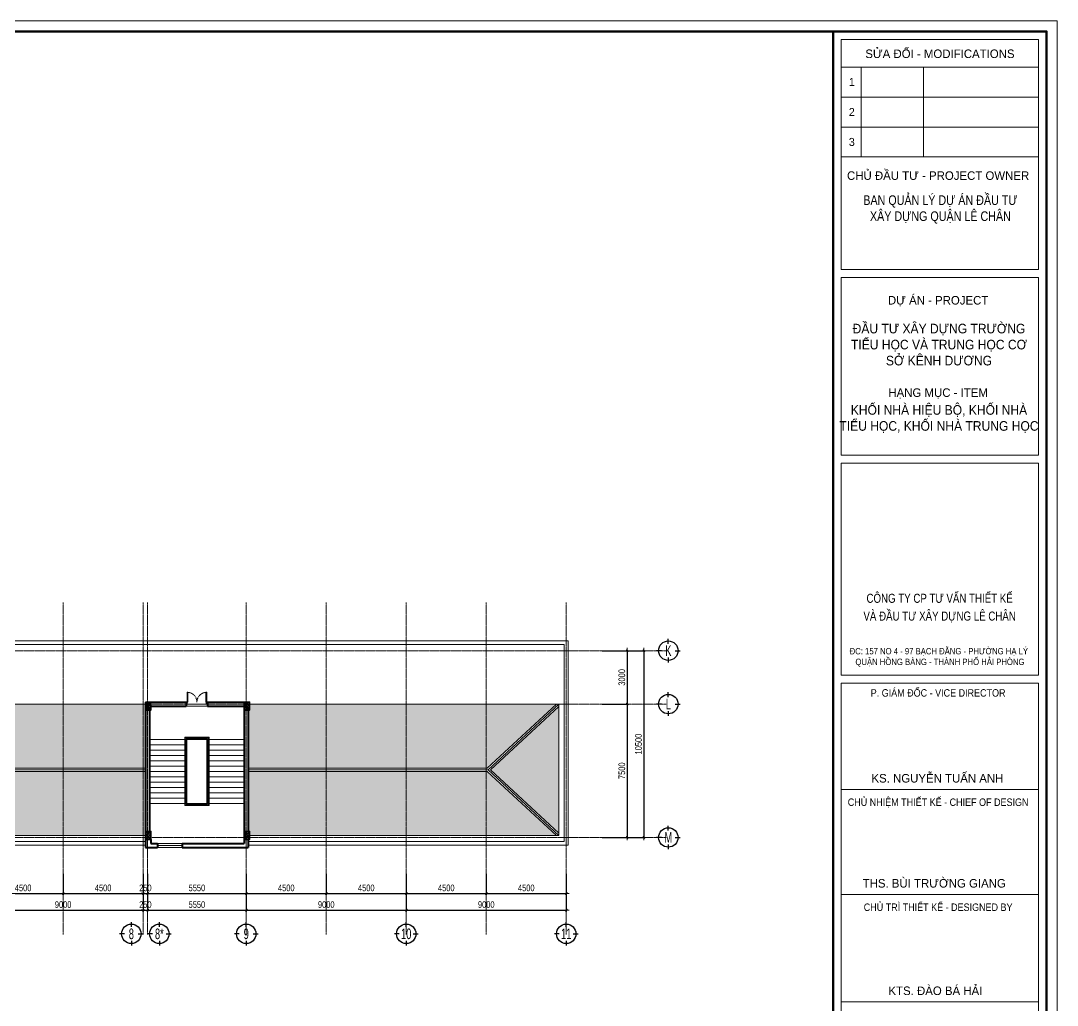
# Model space of a CAD drawing. Header units: millimetres. Extents: x 3174748 to 6019813, y -1021377 to -112338.
# Drawn here: x 3616294 to 3674599, y -215753 to -160405 of the extents above; entities that cross this region are included whole.
import ezdxf
from ezdxf.enums import TextEntityAlignment as Align

# ---------------------------------------------------------------- set-up
doc = ezdxf.new("R2010")
doc.units = ezdxf.units.MM
doc.header["$LTSCALE"] = 60
doc.header["$MEASUREMENT"] = 0
doc.linetypes.add('CENTER', pattern=[2, 1.25, -0.25, 0.25, -0.25])
doc.linetypes.add('HIDDEN2', pattern=[0.1875, 0.125, -0.0625])
doc.layers.get('DEFPOINTS').update_dxf_attribs({"lineweight": 0})
for name, color, linetype, lineweight in [('03', 252, 'Continuous', 30), ('08. Net Text', 3, 'Continuous', 13), ('cat1', 30, 'Continuous', 40), ('cat2', 22, 'Continuous', 30), ('cot', 40, 'Continuous', 35), ('DBH_manh1', 67, 'Continuous', 13), ('DBH_thay1', 63, 'Continuous', 18), ('dim', 144, 'Continuous', 13), ('hatch1', 136, 'Continuous', 9), ('Khungten_LCDI', 7, 'Continuous', 5), ('LC Dim', 8, 'Continuous', 18), ('LC Text1', 3, 'Continuous', 20), ('manh1', 67, 'Continuous', 13), ('thay1', 63, 'Continuous', 18), ('thay2', 151, 'Continuous', 15), ('truc', 76, 'CENTER', 9)]:
    doc.layers.add(name, color=color, linetype=linetype, lineweight=lineweight)
doc.styles.add('EG 1', font='VHAVANB.TTF')
doc.styles.add('HOATBIF', font='hoatbif.shx', dxfattribs={"width": 0.7})
doc.styles.add('Khungten', font='VHAVAN.TTF', dxfattribs={"width": 0.9, "height": 5000})
doc.styles.add('Tahoma', font='tahoma.ttf')
doc.styles.add('Text Khung Ten', font='VHAVAN.TTF')
doc.styles.add('Title', font='VHBLACK.TTF', dxfattribs={"width": 0.8})
doc.styles.add('VNAVANTH', font='VHAVANB.TTF', dxfattribs={"width": 0.6})
doc.dimstyles.new('1-150', dxfattribs={"dimscale": 150, "dimtxt": 2.5, "dimasz": 0.35, "dimexe": 0.5, "dimexo": 0, "dimgap": 0.8, "dimtad": 1, "dimdec": 0, "dimzin": 0, "dimdsep": 46, "dimtxsty": 'HOATBIF', "dimblk1": 'DOT', "dimblk2": 'DOT', "dimsah": 1, "dimcen": -1, "dimdle": 1, "dimclrd": 256, "dimclre": 256, "dimclrt": 4, "dimadec": 3, "dimazin": 2, "dimtfac": 0.333333, "dimtdec": 0, "dimtix": 1, "dimtmove": 2, "dimatfit": 3, "dimldrblk": 'DOT', "dimfxl": 1, "dimtvp": 0.833333, "dimtolj": 1, "dimtzin": 0, "dimarcsym": 0})

# ---------------------------------------------------------------- blocks, each defined once
blk = doc.blocks.new('lcdi fix H')
at = {"layer": 'DEFPOINTS', "lineweight": 0}
blk.add_lwpolyline([(-1200, -14850), (-1200, 14850), (40800, 14850), (40800, -14850)], close=True, dxfattribs=at)
at = {"layer": 'Khungten_LCDI', "color": 5, "lineweight": 60}
blk.add_line((36600, 14650), (36600, -14650), dxfattribs=at)
at = {"layer": 'Khungten_LCDI', "color": 5, "lineweight": 25}
blk.add_line((40600, -14650), (40600, 14650), dxfattribs=at)
at = {"layer": 'Khungten_LCDI', "color": 9, "lineweight": 15}
for p, q in [((36750, 13981), (40450, 13981)), ((37123, 13981), (37123, 12297)), ((38293, 13981), (38293, 12297)), ((36750, 13420), (40450, 13420)), ((36750, 12858), (40450, 12858)), ((36750, 12297), (40450, 12297))]:
    blk.add_line(p, q, dxfattribs=at)
at = {"layer": 'Khungten_LCDI', "color": 5, "lineweight": 60}
blk.add_lwpolyline([(0, -14650), (0, 14650), (40600, 14650), (40600, -14650)], close=True, dxfattribs=at)
at = {"layer": 'Khungten_LCDI', "color": 9, "lineweight": 15}
for points in [[(36750, 10190), (40450, 10190), (40450, 14500), (36750, 14500)], [(36750, 6712), (40450, 6712), (40450, 10040), (36750, 10040)], [(36750, 2587), (40450, 2587), (40450, 6562), (36750, 6562)], [(36750, 446), (40450, 446), (40450, 2437), (36750, 2437)], [(36750, -1522), (40450, -1522), (40450, 446), (36750, 446)], [(36750, -1522), (40450, -1522), (40450, -3535), (36750, -3535)], [(36750, -1522), (40450, -1522), (40450, -3535), (36750, -3535)], [(36750, -5526), (40450, -5526), (40450, -3535), (36750, -3535)]]:
    blk.add_lwpolyline(points, close=True, dxfattribs=at)
at = {"color": 7}
for s, style, p in [('söa ®æi - modifications', 'Khungten', (38600, 14151)), ('chñ ®Çu t\xad - project owner', 'Khungten', (38566, 11868)), ('dù ¸n - PROJECT', 'Khungten', (38566, 9532)), ('h¹ng môc - item', 'Khungten', (38566, 7801)), ('ks. nguyÔn tuÊn anh', 'VNAVANTH', (38553, 574)), ('ths. bïi tr\xadêng giang', 'VNAVANTH', (38493, -1394)), ('kts. ®µo b¸ h¶i', 'VNAVANTH', (38515, -3408))]:
    blk.add_text(s, height=160, dxfattribs=dict(at, style=style)).set_placement(p, align=Align.CENTER)
for s, height, style, width, p in [('c«ng ty cp t\xad vÊn thiÕt kÕ', 170, 'Title', 0.8, (38594, 3942)), ('vµ ®Çu t\xad x©y dùng lª ch©n', 170, 'Title', 0.8, (38594, 3609)), ('P. gi¸m ®èc - VICE director', 140, 'Khungten', 0.9, (38566, 2184)), ('chñ nhiÖm thiÕt kÕ - chief of design', 140, 'Khungten', 0.9, (38566, 136)), ('chñ tr× thiÕt kÕ - designed by', 140, 'Khungten', 0.9, (38566, -1832))]:
    blk.add_text(s, height=height, dxfattribs=dict(at, style=style, width=width)).set_placement(p, align=Align.CENTER)
at = {"color": 4, "char_height": 180, "attachment_point": 5, "style": 'Khungten'}
for s, insert, width in [('{\\f.VnArialH|b0|i0|c0|p34;\\W0.8;ban qu¶n lý dù ¸n ®Çu t\xad \\Px©y dùng quËn lª ch©n}', (38609, 11313), 3619.87), ('{\\f.VnArialH|b0|i0|c0|p34;®Çu t\xad x©y dùng tr\xadêng tiÓu häc vµ trung häc c¬ së kªnh d\xad¬ng}', (38582, 8780), 3669.98), ('{\\f.VnArialH|b0|i0|c0|p34;khèi nhµ hiÖu bé, khèi nhµ tiÓu häc, khèi nhµ trung häc}', (38582, 7387), 3833.26)]:
    blk.add_mtext(s, dxfattribs=dict(at, insert=insert, width=width))
at = {"color": 7, "insert": (38600, 3096), "char_height": 120, "attachment_point": 2, "style": 'Khungten'}
blk.add_mtext_dynamic_manual_height_columns('®c: 157 no 4 - 97 b¹ch ®»ng - ph\xadêng h¹ lý   quËn hång bµng - thµnh phè h¶i phßng ', width=3421.65, gutter_width=25, heights=[0], dxfattribs=at)
at = {"color": 7, "style": 'Khungten', "width": 0.8}
for tag, p in [('REVISION', (39499, -10746)), ('NGAYHT', (39546, -11609))]:
    blk.add_attdef(tag, text='', height=200, dxfattribs=at).set_placement(p, align=Align.CENTER)
at = {"layer": '08. Net Text', "color": 7, "style": 'Text Khung Ten'}
blk.add_text('1', height=150, dxfattribs=at).set_placement((36892, 13627))
at = {"layer": '08. Net Text', "color": 7, "ltscale": 2, "style": 'Text Khung Ten'}
for s, p in [('2', (36892, 13065)), ('3', (36892, 12504))]:
    blk.add_text(s, height=150, dxfattribs=at).set_placement(p)
at = {"layer": 'LC Text1', "style": 'Title', "width": 3.882085}
for tag, p, p2 in [('TENBANVE1', (36913, -8886), (40339, -8886)), ('TENBANVE2', (36913, -9562), (40339, -9562))]:
    blk.add_attdef(tag, text='', height=250, dxfattribs=at).set_placement(p, p2, align=Align.FIT)
at = {"layer": 'LC Text1', "style": 'Title', "width": 0.7}
blk.add_attdef('SOBANVE', text='', height=250, dxfattribs=at).set_placement((39562, -13896), align=Align.CENTER)
blk = doc.blocks.new('A$C31FA314B')
at = {"layer": 'truc'}
for p, q in [((58229, 18681), (58229, 0)), ((62729, 18681), (62729, 0)), ((62979, 18681), (62979, 0)), ((68529, 18681), (68529, 0)), ((73029, 18681), (73029, 0)), ((77529, 18681), (77529, 0)), ((82029, 18681), (82029, 0)), ((86529, 18681), (86529, 0)), ((0, 15966), (92146, 15966)), ((0, 12966), (92146, 12966)), ((0, 5466), (92146, 5466))]:
    blk.add_line(p, q, dxfattribs=at)
blk = doc.blocks.new('DOT')
at = {"layer": 'LC Dim'}
blk.add_line((-3, 0), (3, 0), dxfattribs=at)
at = {"layer": 'LC Dim', "color": 4}
blk.add_line((-1, -1), (1, 1), dxfattribs=at)
blk.add_lwpolyline([(0.5, 1), (-1, -0.5), (-0.5, -1), (1, 0.5)], close=True, dxfattribs=at)
blk = doc.blocks.new('*D149')
at = {"layer": 'DEFPOINTS', "color": 0, "transparency": 16777216}
for p in [(3614179, -208357), (3618679, -208357), (3618679, -209465)]:
    blk.add_point(p, dxfattribs=at)
at = {"layer": 'dim', "lineweight": -2, "transparency": 16777216}
for p, q in [((3614179, -208357), (3614179, -209540)), ((3618679, -208357), (3618679, -209540)), ((3614231, -209465), (3618626, -209465))]:
    blk.add_line(p, q, dxfattribs=at)
at = {"layer": 'dim', "lineweight": -2, "transparency": 16777216, "xscale": 52.5, "yscale": 52.5, "zscale": 52.5, "rotation": 180}
blk.add_blockref('DOT', (3614179, -209465), dxfattribs=at)
at = {"layer": 'dim', "lineweight": -2, "transparency": 16777216, "xscale": 52.5, "yscale": 52.5, "zscale": 52.5}
blk.add_blockref('DOT', (3618679, -209465), dxfattribs=at)
at = {"layer": 'dim', "color": 4, "transparency": 16777216, "insert": (3616429, -209157), "char_height": 375, "attachment_point": 5, "style": 'HOATBIF'}
blk.add_mtext('\\A1;4500', dxfattribs=at)
blk = doc.blocks.new('*D150')
at = {"layer": 'DEFPOINTS', "color": 0, "transparency": 16777216}
for p in [(3618679, -208357), (3623179, -208357), (3623179, -209465)]:
    blk.add_point(p, dxfattribs=at)
at = {"layer": 'dim', "lineweight": -2, "transparency": 16777216}
for p, q in [((3618679, -208357), (3618679, -209540)), ((3623179, -208357), (3623179, -209540)), ((3618731, -209465), (3623126, -209465))]:
    blk.add_line(p, q, dxfattribs=at)
at = {"layer": 'dim', "lineweight": -2, "transparency": 16777216, "xscale": 52.5, "yscale": 52.5, "zscale": 52.5, "rotation": 180}
blk.add_blockref('DOT', (3618679, -209465), dxfattribs=at)
at = {"layer": 'dim', "lineweight": -2, "transparency": 16777216, "xscale": 52.5, "yscale": 52.5, "zscale": 52.5}
blk.add_blockref('DOT', (3623179, -209465), dxfattribs=at)
at = {"layer": 'dim', "color": 4, "transparency": 16777216, "insert": (3620929, -209157), "char_height": 375, "attachment_point": 5, "style": 'HOATBIF'}
blk.add_mtext('\\A1;4500', dxfattribs=at)
blk = doc.blocks.new('*D151')
at = {"layer": 'DEFPOINTS', "color": 0, "transparency": 16777216}
for p in [(3623179, -208357), (3623429, -208357), (3623429, -209465)]:
    blk.add_point(p, dxfattribs=at)
at = {"layer": 'dim', "lineweight": -2, "transparency": 16777216}
for p, q in [((3623179, -208357), (3623179, -209540)), ((3623429, -208357), (3623429, -209540)), ((3623126, -209465), (3623074, -209465)), ((3623179, -209465), (3623429, -209465)), ((3623481, -209465), (3623534, -209465))]:
    blk.add_line(p, q, dxfattribs=at)
at = {"layer": 'dim', "lineweight": -2, "transparency": 16777216, "xscale": 52.5, "yscale": 52.5, "zscale": 52.5}
blk.add_blockref('DOT', (3623179, -209465), dxfattribs=at)
at = {"layer": 'dim', "lineweight": -2, "transparency": 16777216, "xscale": 52.5, "yscale": 52.5, "zscale": 52.5, "rotation": 180}
blk.add_blockref('DOT', (3623429, -209465), dxfattribs=at)
at = {"layer": 'dim', "color": 4, "transparency": 16777216, "insert": (3623304, -209157), "char_height": 375, "attachment_point": 5, "style": 'HOATBIF'}
blk.add_mtext('\\A1;250', dxfattribs=at)
blk = doc.blocks.new('*D152')
at = {"layer": 'DEFPOINTS', "color": 0, "transparency": 16777216}
for p in [(3623429, -208357), (3628979, -208357), (3628979, -209465)]:
    blk.add_point(p, dxfattribs=at)
at = {"layer": 'dim', "lineweight": -2, "transparency": 16777216}
for p, q in [((3623429, -208357), (3623429, -209540)), ((3628979, -208357), (3628979, -209540)), ((3623481, -209465), (3628926, -209465))]:
    blk.add_line(p, q, dxfattribs=at)
at = {"layer": 'dim', "lineweight": -2, "transparency": 16777216, "xscale": 52.5, "yscale": 52.5, "zscale": 52.5, "rotation": 180}
blk.add_blockref('DOT', (3623429, -209465), dxfattribs=at)
at = {"layer": 'dim', "lineweight": -2, "transparency": 16777216, "xscale": 52.5, "yscale": 52.5, "zscale": 52.5}
blk.add_blockref('DOT', (3628979, -209465), dxfattribs=at)
at = {"layer": 'dim', "color": 4, "transparency": 16777216, "insert": (3626204, -209157), "char_height": 375, "attachment_point": 5, "style": 'HOATBIF'}
blk.add_mtext('\\A1;5550', dxfattribs=at)
blk = doc.blocks.new('*D153')
at = {"layer": 'DEFPOINTS', "color": 0, "transparency": 16777216}
for p in [(3628979, -208357), (3633479, -208357), (3633479, -209465)]:
    blk.add_point(p, dxfattribs=at)
at = {"layer": 'dim', "lineweight": -2, "transparency": 16777216}
for p, q in [((3628979, -208357), (3628979, -209540)), ((3633479, -208357), (3633479, -209540)), ((3629031, -209465), (3633426, -209465))]:
    blk.add_line(p, q, dxfattribs=at)
at = {"layer": 'dim', "lineweight": -2, "transparency": 16777216, "xscale": 52.5, "yscale": 52.5, "zscale": 52.5, "rotation": 180}
blk.add_blockref('DOT', (3628979, -209465), dxfattribs=at)
at = {"layer": 'dim', "lineweight": -2, "transparency": 16777216, "xscale": 52.5, "yscale": 52.5, "zscale": 52.5}
blk.add_blockref('DOT', (3633479, -209465), dxfattribs=at)
at = {"layer": 'dim', "color": 4, "transparency": 16777216, "insert": (3631229, -209157), "char_height": 375, "attachment_point": 5, "style": 'HOATBIF'}
blk.add_mtext('\\A1;4500', dxfattribs=at)
blk = doc.blocks.new('*D154')
at = {"layer": 'DEFPOINTS', "color": 0, "transparency": 16777216}
for p in [(3633479, -208357), (3637979, -208357), (3637979, -209465)]:
    blk.add_point(p, dxfattribs=at)
at = {"layer": 'dim', "lineweight": -2, "transparency": 16777216}
for p, q in [((3633479, -208357), (3633479, -209540)), ((3637979, -208357), (3637979, -209540)), ((3633531, -209465), (3637926, -209465))]:
    blk.add_line(p, q, dxfattribs=at)
at = {"layer": 'dim', "lineweight": -2, "transparency": 16777216, "xscale": 52.5, "yscale": 52.5, "zscale": 52.5, "rotation": 180}
blk.add_blockref('DOT', (3633479, -209465), dxfattribs=at)
at = {"layer": 'dim', "lineweight": -2, "transparency": 16777216, "xscale": 52.5, "yscale": 52.5, "zscale": 52.5}
blk.add_blockref('DOT', (3637979, -209465), dxfattribs=at)
at = {"layer": 'dim', "color": 4, "transparency": 16777216, "insert": (3635729, -209157), "char_height": 375, "attachment_point": 5, "style": 'HOATBIF'}
blk.add_mtext('\\A1;4500', dxfattribs=at)
blk = doc.blocks.new('*D155')
at = {"layer": 'DEFPOINTS', "color": 0, "transparency": 16777216}
for p in [(3637979, -208357), (3642479, -208357), (3642479, -209465)]:
    blk.add_point(p, dxfattribs=at)
at = {"layer": 'dim', "lineweight": -2, "transparency": 16777216}
for p, q in [((3637979, -208357), (3637979, -209540)), ((3642479, -208357), (3642479, -209540)), ((3638031, -209465), (3642426, -209465))]:
    blk.add_line(p, q, dxfattribs=at)
at = {"layer": 'dim', "lineweight": -2, "transparency": 16777216, "xscale": 52.5, "yscale": 52.5, "zscale": 52.5, "rotation": 180}
blk.add_blockref('DOT', (3637979, -209465), dxfattribs=at)
at = {"layer": 'dim', "lineweight": -2, "transparency": 16777216, "xscale": 52.5, "yscale": 52.5, "zscale": 52.5}
blk.add_blockref('DOT', (3642479, -209465), dxfattribs=at)
at = {"layer": 'dim', "color": 4, "transparency": 16777216, "insert": (3640229, -209157), "char_height": 375, "attachment_point": 5, "style": 'HOATBIF'}
blk.add_mtext('\\A1;4500', dxfattribs=at)
blk = doc.blocks.new('*D156')
at = {"layer": 'DEFPOINTS', "color": 0, "transparency": 16777216}
for p in [(3642479, -208357), (3646979, -208357), (3646979, -209465)]:
    blk.add_point(p, dxfattribs=at)
at = {"layer": 'dim', "lineweight": -2, "transparency": 16777216}
for p, q in [((3642479, -208357), (3642479, -209540)), ((3646979, -208357), (3646979, -209540)), ((3642531, -209465), (3646926, -209465))]:
    blk.add_line(p, q, dxfattribs=at)
at = {"layer": 'dim', "lineweight": -2, "transparency": 16777216, "xscale": 52.5, "yscale": 52.5, "zscale": 52.5, "rotation": 180}
blk.add_blockref('DOT', (3642479, -209465), dxfattribs=at)
at = {"layer": 'dim', "lineweight": -2, "transparency": 16777216, "xscale": 52.5, "yscale": 52.5, "zscale": 52.5}
blk.add_blockref('DOT', (3646979, -209465), dxfattribs=at)
at = {"layer": 'dim', "color": 4, "transparency": 16777216, "insert": (3644729, -209157), "char_height": 375, "attachment_point": 5, "style": 'HOATBIF'}
blk.add_mtext('\\A1;4500', dxfattribs=at)
blk = doc.blocks.new('*D163')
at = {"layer": 'DEFPOINTS', "color": 0, "transparency": 16777216}
for p in [(3614179, -208357), (3623179, -208357), (3623179, -210402)]:
    blk.add_point(p, dxfattribs=at)
at = {"layer": 'dim', "lineweight": -2, "transparency": 16777216}
for p, q in [((3614179, -208357), (3614179, -210477)), ((3623179, -208357), (3623179, -210477)), ((3614231, -210402), (3623126, -210402))]:
    blk.add_line(p, q, dxfattribs=at)
at = {"layer": 'dim', "lineweight": -2, "transparency": 16777216, "xscale": 52.5, "yscale": 52.5, "zscale": 52.5, "rotation": 180}
blk.add_blockref('DOT', (3614179, -210402), dxfattribs=at)
at = {"layer": 'dim', "lineweight": -2, "transparency": 16777216, "xscale": 52.5, "yscale": 52.5, "zscale": 52.5}
blk.add_blockref('DOT', (3623179, -210402), dxfattribs=at)
at = {"layer": 'dim', "color": 4, "transparency": 16777216, "insert": (3618679, -210095), "char_height": 375, "attachment_point": 5, "style": 'HOATBIF'}
blk.add_mtext('\\A1;9000', dxfattribs=at)
blk = doc.blocks.new('*D164')
at = {"layer": 'DEFPOINTS', "color": 0, "transparency": 16777216}
for p in [(3623179, -208357), (3623429, -208357), (3623429, -210402)]:
    blk.add_point(p, dxfattribs=at)
at = {"layer": 'dim', "lineweight": -2, "transparency": 16777216}
for p, q in [((3623179, -208357), (3623179, -210477)), ((3623429, -208357), (3623429, -210477)), ((3623126, -210402), (3623074, -210402)), ((3623179, -210402), (3623429, -210402)), ((3623481, -210402), (3623534, -210402))]:
    blk.add_line(p, q, dxfattribs=at)
at = {"layer": 'dim', "lineweight": -2, "transparency": 16777216, "xscale": 52.5, "yscale": 52.5, "zscale": 52.5}
blk.add_blockref('DOT', (3623179, -210402), dxfattribs=at)
at = {"layer": 'dim', "lineweight": -2, "transparency": 16777216, "xscale": 52.5, "yscale": 52.5, "zscale": 52.5, "rotation": 180}
blk.add_blockref('DOT', (3623429, -210402), dxfattribs=at)
at = {"layer": 'dim', "color": 4, "transparency": 16777216, "insert": (3623304, -210095), "char_height": 375, "attachment_point": 5, "style": 'HOATBIF'}
blk.add_mtext('\\A1;250', dxfattribs=at)
blk = doc.blocks.new('*D165')
at = {"layer": 'DEFPOINTS', "color": 0, "transparency": 16777216}
for p in [(3623429, -208357), (3628979, -208357), (3628979, -210402)]:
    blk.add_point(p, dxfattribs=at)
at = {"layer": 'dim', "lineweight": -2, "transparency": 16777216}
for p, q in [((3623429, -208357), (3623429, -210477)), ((3628979, -208357), (3628979, -210477)), ((3623481, -210402), (3628926, -210402))]:
    blk.add_line(p, q, dxfattribs=at)
at = {"layer": 'dim', "lineweight": -2, "transparency": 16777216, "xscale": 52.5, "yscale": 52.5, "zscale": 52.5, "rotation": 180}
blk.add_blockref('DOT', (3623429, -210402), dxfattribs=at)
at = {"layer": 'dim', "lineweight": -2, "transparency": 16777216, "xscale": 52.5, "yscale": 52.5, "zscale": 52.5}
blk.add_blockref('DOT', (3628979, -210402), dxfattribs=at)
at = {"layer": 'dim', "color": 4, "transparency": 16777216, "insert": (3626204, -210095), "char_height": 375, "attachment_point": 5, "style": 'HOATBIF'}
blk.add_mtext('\\A1;5550', dxfattribs=at)
blk = doc.blocks.new('*D166')
at = {"layer": 'DEFPOINTS', "color": 0, "transparency": 16777216}
for p in [(3628979, -208357), (3637979, -208357), (3637979, -210402)]:
    blk.add_point(p, dxfattribs=at)
at = {"layer": 'dim', "lineweight": -2, "transparency": 16777216}
for p, q in [((3628979, -208357), (3628979, -210477)), ((3637979, -208357), (3637979, -210477)), ((3629031, -210402), (3637926, -210402))]:
    blk.add_line(p, q, dxfattribs=at)
at = {"layer": 'dim', "lineweight": -2, "transparency": 16777216, "xscale": 52.5, "yscale": 52.5, "zscale": 52.5, "rotation": 180}
blk.add_blockref('DOT', (3628979, -210402), dxfattribs=at)
at = {"layer": 'dim', "lineweight": -2, "transparency": 16777216, "xscale": 52.5, "yscale": 52.5, "zscale": 52.5}
blk.add_blockref('DOT', (3637979, -210402), dxfattribs=at)
at = {"layer": 'dim', "color": 4, "transparency": 16777216, "insert": (3633479, -210095), "char_height": 375, "attachment_point": 5, "style": 'HOATBIF'}
blk.add_mtext('\\A1;9000', dxfattribs=at)
blk = doc.blocks.new('*D167')
at = {"layer": 'DEFPOINTS', "color": 0, "transparency": 16777216}
for p in [(3637979, -208357), (3646979, -208357), (3646979, -210402)]:
    blk.add_point(p, dxfattribs=at)
at = {"layer": 'dim', "lineweight": -2, "transparency": 16777216}
for p, q in [((3637979, -208357), (3637979, -210477)), ((3646979, -208357), (3646979, -210477)), ((3638031, -210402), (3646926, -210402))]:
    blk.add_line(p, q, dxfattribs=at)
at = {"layer": 'dim', "lineweight": -2, "transparency": 16777216, "xscale": 52.5, "yscale": 52.5, "zscale": 52.5, "rotation": 180}
blk.add_blockref('DOT', (3637979, -210402), dxfattribs=at)
at = {"layer": 'dim', "lineweight": -2, "transparency": 16777216, "xscale": 52.5, "yscale": 52.5, "zscale": 52.5}
blk.add_blockref('DOT', (3646979, -210402), dxfattribs=at)
at = {"layer": 'dim', "color": 4, "transparency": 16777216, "insert": (3642479, -210095), "char_height": 375, "attachment_point": 5, "style": 'HOATBIF'}
blk.add_mtext('\\A1;9000', dxfattribs=at)
blk = doc.blocks.new('*D168')
at = {"layer": 'DEFPOINTS', "color": 0, "transparency": 16777216}
for p in [(3649002, -195820), (3649002, -198820), (3650415, -198820)]:
    blk.add_point(p, dxfattribs=at)
at = {"layer": 'dim', "lineweight": -2, "transparency": 16777216}
for p, q in [((3649002, -195820), (3650490, -195820)), ((3650415, -195873), (3650415, -198768)), ((3649002, -198820), (3650490, -198820))]:
    blk.add_line(p, q, dxfattribs=at)
at = {"layer": 'dim', "lineweight": -2, "transparency": 16777216, "xscale": 52.5, "yscale": 52.5, "zscale": 52.5}
for p, rotation in [((3650415, -195820), 90), ((3650415, -198820), 270)]:
    blk.add_blockref('DOT', p, dxfattribs=dict(at, rotation=rotation))
at = {"layer": 'dim', "color": 4, "transparency": 16777216, "insert": (3650107, -197320), "char_height": 375, "attachment_point": 5, "rotation": 90, "style": 'HOATBIF'}
blk.add_mtext('\\A1;3000', dxfattribs=at)
blk = doc.blocks.new('*D169')
at = {"layer": 'DEFPOINTS', "color": 0, "transparency": 16777216}
for p in [(3649002, -198820), (3649002, -206320), (3650415, -206320)]:
    blk.add_point(p, dxfattribs=at)
at = {"layer": 'dim', "lineweight": -2, "transparency": 16777216}
for p, q in [((3649002, -198820), (3650490, -198820)), ((3650415, -198873), (3650415, -206268)), ((3649002, -206320), (3650490, -206320))]:
    blk.add_line(p, q, dxfattribs=at)
at = {"layer": 'dim', "lineweight": -2, "transparency": 16777216, "xscale": 52.5, "yscale": 52.5, "zscale": 52.5}
for p, rotation in [((3650415, -198820), 90), ((3650415, -206320), 270)]:
    blk.add_blockref('DOT', p, dxfattribs=dict(at, rotation=rotation))
at = {"layer": 'dim', "color": 4, "transparency": 16777216, "insert": (3650107, -202570), "char_height": 375, "attachment_point": 5, "rotation": 90, "style": 'HOATBIF'}
blk.add_mtext('\\A1;7500', dxfattribs=at)
blk = doc.blocks.new('*D170')
at = {"layer": 'DEFPOINTS', "color": 0, "transparency": 16777216}
for p in [(3649002, -195820), (3649002, -206320), (3651352, -206320)]:
    blk.add_point(p, dxfattribs=at)
at = {"layer": 'dim', "lineweight": -2, "transparency": 16777216}
for p, q in [((3649002, -195820), (3651427, -195820)), ((3651352, -195873), (3651352, -206268)), ((3649002, -206320), (3651427, -206320))]:
    blk.add_line(p, q, dxfattribs=at)
at = {"layer": 'dim', "lineweight": -2, "transparency": 16777216, "xscale": 52.5, "yscale": 52.5, "zscale": 52.5}
for p, rotation in [((3651352, -195820), 90), ((3651352, -206320), 270)]:
    blk.add_blockref('DOT', p, dxfattribs=dict(at, rotation=rotation))
at = {"layer": 'dim', "color": 4, "transparency": 16777216, "insert": (3651045, -201070), "char_height": 375, "attachment_point": 5, "rotation": 90, "style": 'HOATBIF'}
blk.add_mtext('\\A1;10500', dxfattribs=at)
blk = doc.blocks.new('KyHieu TrucDinhVi')
at = {"color": 7, "lineweight": 30}
for p, q in [((0, 2.36), (0, 4)), ((-2.36, 0), (-4, 0)), ((2.36, 0), (4, 0)), ((0, -2.36), (0, -4))]:
    blk.add_line(p, q, dxfattribs=at)
blk.add_circle((0, 0), 3.3, dxfattribs=at)
at = {"ltscale": 20, "style": 'Tahoma'}
blk.add_attdef('AA', text='', height=3, dxfattribs=at).set_placement((0, 0), align=Align.MIDDLE_CENTER)
blk = doc.blocks.new('COT 30X45')
at = {"layer": 'hatch1'}
h = blk.add_hatch(dxfattribs=at)
h.set_pattern_fill('BTCT', color=256, scale=30)
h.set_pattern_definition([(50, (-140251.38, -4434.1), (215.17805, -18.82564), [22.5, -247.5]), (355, (-140251.38, -4434.1), (-41.6254, 225.65764), [18, -198]), (100.4514, (-140233.45, -4435.67), (173.5528, 206.83186), [19.12206, -210.34263]), (46.1842, (-140251.38, -4374.1), (320.1723, -49.6557), [33.75, -371.25]), (96.6356, (-140224.7, -4378.24), (280.3988, 292.23536), [28.6831, -315.5139]), (351.1842, (-140251.38, -4374.1), (280.3986, 292.2356), [27, -297]), (21, (-140221.38, -4389.1), (179.07212, -120.78567), [22.5, -247.5]), (326, (-140221.38, -4389.1), (72.9946, 217.545), [18, -198]), (71.4514, (-140206.46, -4399.17), (252.0668, 96.75915), [19.12206, -210.34263]), (37.5, (-140251.38, -4434.105), (3.647957, 99.868156), [0, -195.6, 0, -201, 0, -198.75]), (7.5, (-140251.38, -4434.1), (78.92086, 118.32351), [0, -114.6, 0, -191.1, 0, -75.75]), (327.5, (-140318.28, -4434.105), (160.14673, -6.76646), [0, -75, 0, -234, 0, -310.5]), (317.5, (-140348.28, -4434.1), (174.95585, 30.0315), [0, -97.5, 0, -155.4, 0, -220.5]), (45, (-140251.38, -4434.1), (-79.54951, 79.54951), []), (45, (-140198.35, -4434.1), (-79.54951, 79.54951), [])])
h.paths.add_polyline_path([(300, 450), (0, 450), (0, 0), (300, 0)])
at = {"layer": 'cot'}
blk.add_lwpolyline([(0, 0), (300, 0), (300, 450), (0, 450)], close=True, dxfattribs=at)
blk = doc.blocks.new('A$C2A5855EF')
at = {"layer": 'cot', "xscale": -1, "rotation": 180}
for p in [(8320, 7720), (12600, 7720), (57850, 7720), (63400, 7720)]:
    blk.add_blockref('COT 30X45', p, dxfattribs=at)
at = {"layer": 'cot'}
for p in [(8320, 0), (12600, 0), (57850, 0), (63400, 0)]:
    blk.add_blockref('COT 30X45', p, dxfattribs=at)
blk = doc.blocks.new('A$C677235751')
at = {"layer": 'hatch1'}
h = blk.add_hatch(dxfattribs=at)
h.set_pattern_fill('ANSI33', color=256, scale=3000, angle=315)
h.set_pattern_definition([(0, (-600781.2, -946.8), (2e-13, 750), []), (0, (-600406.2, -1321.8), (2e-13, 750), [375, -187.5])])
h.paths.add_polyline_path([(4363, 4245), (520, 7804), (520, 686)])
h.paths.add_polyline_path([(81100, 7804), (77257, 4245), (81100, 686)])
h = blk.add_hatch(dxfattribs=at)
h.set_pattern_fill('ANSI33', color=256, scale=3000, angle=45)
h.set_pattern_definition([(90, (-600781.2, -946.8), (-750, 0), []), (90, (-600406.2, -571.8), (-750, 0), [375, -187.5])])
h.paths.add_polyline_path([(8400, 4145), (4549, 4145), (667, 550), (8320, 550), (8320, 780), (8400, 780)])
h.paths.add_polyline_path([(8400, 7600), (8320, 7600), (8320, 7940), (667, 7940), (4549, 4345), (8400, 4345)])
h.paths.add_polyline_path([(57850, 7600), (57850, 7940), (12900, 7940), (12900, 7600), (12820, 7600), (12820, 4345), (57850, 4345)])
h.paths.add_polyline_path([(57850, 4145), (12820, 4145), (12820, 780), (12900, 780), (12900, 550), (57850, 550), (57850, 780)])
h.paths.add_polyline_path([(77071, 4145), (63620, 4145), (63620, 780), (63700, 780), (63700, 550), (80953, 550)])
h.paths.add_polyline_path([(80953, 7940), (63700, 7940), (63700, 7600), (63620, 7600), (63620, 4345), (77071, 4345)])
at = {"layer": 'cat1'}
for p, q in [((57850, 7600), (57850, -120)), ((58070, 7600), (58070, 780)), ((58150, 8050), (60135, 8050)), ((58150, 7830), (60135, 7830)), ((61335, 8050), (63400, 8050)), ((61335, 7830), (63400, 7830)), ((63400, 7600), (63400, 100)), ((63620, 7600), (63620, 780)), ((58150, 330), (58150, 100)), ((58150, 100), (58510, 100)), ((58510, 100), (58510, -120)), ((59910, 100), (59910, -120)), ((59910, 100), (63400, 100)), ((63620, 330), (63620, -120)), ((57850, -120), (58510, -120)), ((59910, -120), (63620, -120))]:
    blk.add_line(p, q, dxfattribs=at)
at = {"layer": 'cat1', "extrusion": (-4.44089e-16, 0, -1)}
for p, q in [((60135, 8050), (60135, 7830)), ((61335, 8050), (61335, 7830))]:
    blk.add_line(p, q, dxfattribs=at)
at = {"layer": 'manh1'}
for p, q in [((77071, 4345), (80953, 7940)), ((77257, 4245), (81100, 7804)), ((60050, 5950), (58070, 5950)), ((63400, 5950), (61420, 5950)), ((60050, 5650), (58070, 5650)), ((60050, 5350), (58070, 5350)), ((63400, 5650), (61420, 5650)), ((63400, 5350), (61420, 5350)), ((60050, 5050), (58070, 5050)), ((60050, 4750), (58070, 4750)), ((63400, 5050), (61420, 5050)), ((63400, 4750), (61420, 4750)), ((57850, 4345), (12820, 4345)), ((57850, 4145), (12820, 4145)), ((60050, 4450), (58070, 4450)), ((60050, 4150), (58070, 4150)), ((63400, 4450), (61420, 4450)), ((63400, 4150), (61420, 4150)), ((63620, 4345), (77071, 4345)), ((63620, 4145), (77071, 4145)), ((77071, 4145), (80953, 550)), ((77257, 4245), (81100, 686)), ((60050, 3850), (58070, 3850)), ((60050, 3550), (58070, 3550)), ((63400, 3850), (61420, 3850)), ((63400, 3550), (61420, 3550)), ((60050, 3250), (58070, 3250)), ((60050, 2950), (58070, 2950)), ((63400, 3250), (61420, 3250)), ((63400, 2950), (61420, 2950)), ((60050, 2650), (58070, 2650)), ((60050, 2350), (58070, 2350)), ((63400, 2650), (61420, 2650)), ((63400, 2350), (61420, 2350))]:
    blk.add_line(p, q, dxfattribs=at)
at = {"layer": 'thay1'}
for p, q in [((57850, 7940), (12900, 7940)), ((61335, 7940), (60135, 7940)), ((61335, 7830), (60135, 7830)), ((63700, 7940), (81100, 7940)), ((77110, 4245), (81100, 7940)), ((81100, 550), (81100, 7940)), ((60050, 6070), (60050, 2230)), ((61420, 6070), (60050, 6070)), ((60170, 5950), (60170, 2350)), ((61300, 5950), (60170, 5950)), ((61300, 5950), (61300, 2350)), ((61420, 6070), (61420, 2230)), ((57850, 4245), (12820, 4245)), ((63620, 4245), (77110, 4245)), ((77110, 4245), (81100, 550)), ((60170, 2350), (61300, 2350)), ((60050, 2230), (61420, 2230)), ((57850, 550), (12900, 550)), ((58510, 100), (59910, 100)), ((63700, 550), (81100, 550)), ((58510, -10), (59910, -10)), ((58510, -120), (59910, -120))]:
    blk.add_line(p, q, dxfattribs=at)
for points in [[(12820, 11500), (81620, 11500), (81620, 0), (63620, 0)], [(13040, 11080), (13040, 11280), (81400, 11280), (81400, 220), (63620, 220)], [(57850, 220), (12820, 220)], [(57850, 0), (12820, 0)]]:
    blk.add_lwpolyline(points, dxfattribs=at)
blk.add_lwpolyline([(60170, 5950), (61300, 5950), (61300, 2350), (60170, 2350)], close=True, dxfattribs=at)
at = {"layer": 'thay2'}
for points in [[(60080, 6040), (61390, 6040), (61390, 2260), (60080, 2260)], [(60140, 5980), (61330, 5980), (61330, 2320), (60140, 2320)]]:
    blk.add_lwpolyline(points, close=True, dxfattribs=at)
at = {"layer": 'cat2'}
blk.add_blockref('A$C2A5855EF', (0, 330), dxfattribs=at)
blk = doc.blocks.new('*U60')
for p, q in [((100, -90), (100, -50)), ((100, -70), (450, -70)), ((450, -90), (450, -50)), ((100, -1110), (100, -1150)), ((100, -1130), (450, -1130)), ((450, -1110), (450, -1150))]:
    blk.add_line(p, q)
for points in [[(0, -50), (0, -90), (550, -90), (550, -50)], [(0, -1150), (0, -1110), (550, -1110), (550, -1150)]]:
    blk.add_lwpolyline(points, close=True)
at = {"linetype": 'HIDDEN2'}
for centre, start, end in [((0, -50), 270, 359.99996), ((0, -1150), 0.00004, 90)]:
    blk.add_arc(centre, 550, start, end, dxfattribs=at)
at = {"layer": '03'}
for points in [[(-110, 0), (-110, -60), (-40, -60), (-40, -50), (0, -50), (0, 0)], [(-110, -1200), (-110, -1140), (-40, -1140), (-40, -1150), (0, -1150), (0, -1200)]]:
    blk.add_lwpolyline(points, close=True, dxfattribs=at)

msp = doc.modelspace()

# ---------------------------------------------------------------- block references
at = {"layer": 'DBH_manh1', "rotation": 90}
msp.add_blockref('*U60', (3625603.7, -198710.1), dxfattribs=at)
at = {"layer": 'DBH_thay1'}
ref = msp.add_blockref('KyHieu TrucDinhVi', (3652720.6, -195820.1), dxfattribs=dict(at, xscale=165.6885475228875, yscale=165.6885475228875, zscale=165.6885475228875))
ref.add_attrib('AA', 'k', dxfattribs={"layer": '0', "ltscale": 20, "height": 596.5, "style": 'EG 1', "width": 0.65}).set_placement((3652720.6, -195820.1), align=Align.MIDDLE_CENTER)
ref = msp.add_blockref('KyHieu TrucDinhVi', (3652720.6, -198820.8), dxfattribs=dict(at, xscale=165.6885475228875, yscale=165.6885475228875, zscale=165.6885475228875))
ref.add_attrib('AA', 'l', dxfattribs={"layer": '0', "ltscale": 20, "height": 596.5, "style": 'EG 1', "width": 0.65}).set_placement((3652720.6, -198820.8), align=Align.MIDDLE_CENTER)
ref = msp.add_blockref('KyHieu TrucDinhVi', (3652720.6, -206320.1), dxfattribs=dict(at, xscale=165.6885475228875, yscale=165.6885475228875, zscale=165.6885475228875))
ref.add_attrib('AA', 'm', dxfattribs={"layer": '0', "ltscale": 20, "height": 596.5, "style": 'EG 1', "width": 0.65}).set_placement((3652720.6, -206320.1), align=Align.MIDDLE_CENTER)
ref = msp.add_blockref('KyHieu TrucDinhVi', (3622515.9, -211737.6), dxfattribs=dict(at, xscale=165.6885475228875, yscale=165.6885475228875, zscale=165.6885475228875))
ref.add_attrib('AA', '8', dxfattribs={"layer": '0', "ltscale": 20, "height": 596.5, "style": 'EG 1', "width": 0.65}).set_placement((3622515.9, -211737.6), align=Align.MIDDLE_CENTER)
ref = msp.add_blockref('KyHieu TrucDinhVi', (3624091.4, -211737.6), dxfattribs=dict(at, xscale=165.6885475228875, yscale=165.6885475228875, zscale=165.6885475228875))
ref.add_attrib('AA', '8*', dxfattribs={"layer": '0', "ltscale": 20, "height": 596.48, "style": 'EG 1', "width": 0.65}).set_placement((3624091.4, -211737.6), align=Align.MIDDLE_CENTER)
ref = msp.add_blockref('KyHieu TrucDinhVi', (3628978.7, -211737.6), dxfattribs=dict(at, xscale=165.6885475228875, yscale=165.6885475228875, zscale=165.6885475228875))
ref.add_attrib('AA', '9', dxfattribs={"layer": '0', "ltscale": 20, "height": 596.5, "style": 'EG 1', "width": 0.65}).set_placement((3628978.7, -211737.6), align=Align.MIDDLE_CENTER)
ref = msp.add_blockref('KyHieu TrucDinhVi', (3637978.7, -211737.6), dxfattribs=dict(at, xscale=165.6885475228875, yscale=165.6885475228875, zscale=165.6885475228875))
ref.add_attrib('AA', '10', dxfattribs={"layer": '0', "ltscale": 20, "height": 596.48, "style": 'EG 1', "width": 0.65}).set_placement((3637978.7, -211737.6), align=Align.MIDDLE_CENTER)
ref = msp.add_blockref('KyHieu TrucDinhVi', (3646978.7, -211737.6), dxfattribs=dict(at, xscale=165.6885475228875, yscale=165.6885475228875, zscale=165.6885475228875))
ref.add_attrib('AA', '11', dxfattribs={"layer": '0', "ltscale": 20, "height": 596.48, "style": 'EG 1', "width": 0.65}).set_placement((3646978.7, -211737.6), align=Align.MIDDLE_CENTER)
at = {"layer": 'thay1', "ltscale": 2, "xscale": 3.000002513308824, "yscale": 3.000002513308824, "zscale": 3.000002513308824}
msp.add_blockref('lcdi fix H', (3552198.9, -204955.2), dxfattribs=at)
at = {"layer": 'thay1'}
msp.add_blockref('A$C677235751', (3565468.7, -206760.1), dxfattribs=at)
at = {"layer": 'truc'}
msp.add_blockref('A$C31FA314B', (3560449.7, -211786.6), dxfattribs=at)

# ---------------------------------------------------------------- dimensions: what is measured, and where the dimension line sits
at = {"layer": 'dim'}
for base, p1, p2, picture, middle in [((3650414.6, -198820.1), (3649001.5, -195820.1), (3649001.5, -198820.1), '*D168', (3650107.1, -197320.1)), ((3651352.1, -206320.1), (3649001.5, -195820.1), (3649001.5, -206320.1), '*D170', (3651044.6, -201070.1)), ((3650414.6, -206320.1), (3649001.5, -198820.1), (3649001.5, -206320.1), '*D169', (3650107.1, -202570.1))]:
    dim = msp.add_linear_dim(base=base, p1=p1, p2=p2, angle=90, dimstyle='1-150', dxfattribs=at)
    dim.commit()
    dim.dimension.update_dxf_attribs({"geometry": picture, "text_midpoint": middle})
for base, p1, p2, picture, middle in [((3618678.7, -209464.5), (3614178.7, -208357.1), (3618678.7, -208357.1), '*D149', (3616428.7, -209157)), ((3623178.7, -210402), (3614178.7, -208357.1), (3623178.7, -208357.1), '*D163', (3618678.7, -210094.5)), ((3623178.7, -209464.5), (3618678.7, -208357.1), (3623178.7, -208357.1), '*D150', (3620928.7, -209157)), ((3623428.7, -209464.5), (3623178.7, -208357.1), (3623428.7, -208357.1), '*D151', (3623303.7, -209157)), ((3623428.7, -210402), (3623178.7, -208357.1), (3623428.7, -208357.1), '*D164', (3623303.7, -210094.5)), ((3628978.7, -209464.5), (3623428.7, -208357.1), (3628978.7, -208357.1), '*D152', (3626203.7, -209157)), ((3628978.7, -210402), (3623428.7, -208357.1), (3628978.7, -208357.1), '*D165', (3626203.7, -210094.5)), ((3633478.7, -209464.5), (3628978.7, -208357.1), (3633478.7, -208357.1), '*D153', (3631228.7, -209157)), ((3637978.7, -210402), (3628978.7, -208357.1), (3637978.7, -208357.1), '*D166', (3633478.7, -210094.5)), ((3637978.7, -209464.5), (3633478.7, -208357.1), (3637978.7, -208357.1), '*D154', (3635728.7, -209157)), ((3642478.7, -209464.5), (3637978.7, -208357.1), (3642478.7, -208357.1), '*D155', (3640228.7, -209157)), ((3646978.7, -210402), (3637978.7, -208357.1), (3646978.7, -208357.1), '*D167', (3642478.7, -210094.5)), ((3646978.7, -209464.5), (3642478.7, -208357.1), (3646978.7, -208357.1), '*D156', (3644728.7, -209157))]:
    dim = msp.add_linear_dim(base=base, p1=p1, p2=p2, dimstyle='1-150', dxfattribs=at)
    dim.commit()
    dim.dimension.update_dxf_attribs({"geometry": picture, "text_midpoint": middle})

doc.saveas('drawing.dxf')
